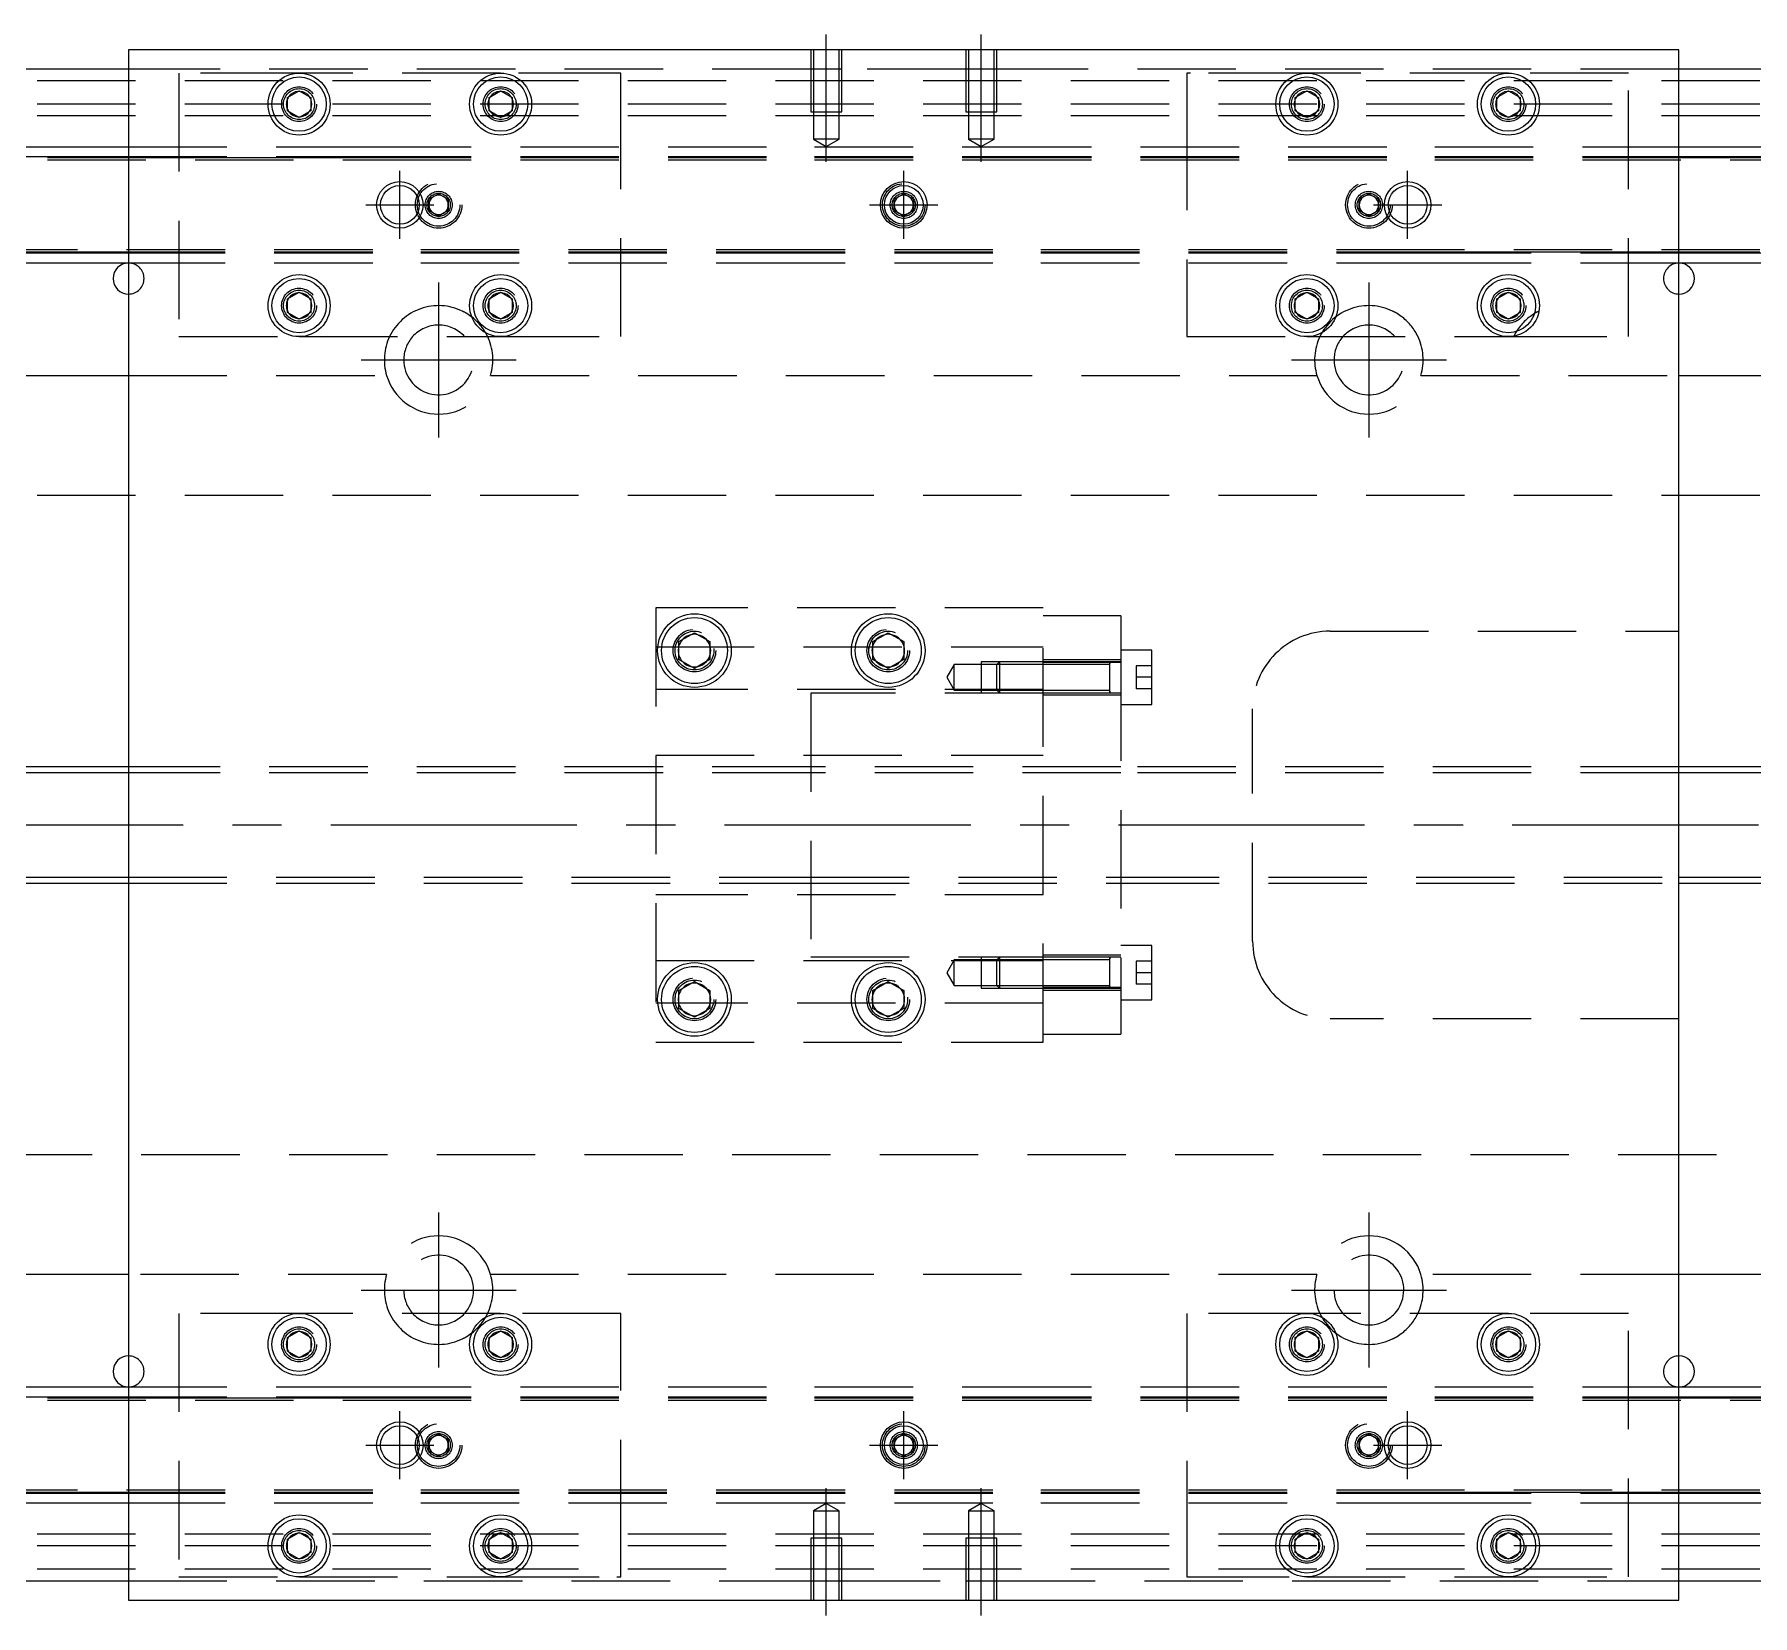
# Model space of a CAD drawing. Extents: x -14 to 891, y -280 to 102.
# Drawn here: x 207.9 to 429.5, y -102 to 102 of the extents above; entities that cross this region are included whole.
import ezdxf

# ---------------------------------------------------------------- set-up
doc = ezdxf.new("R2010")
doc.units = 0
doc.linetypes.add('CENTER', pattern=[50.8, 31.75, -6.35, 6.35, -6.35])
doc.linetypes.add('DASHED', pattern=[19.05, 12.7, -6.35])
doc.layers.get('0').update_dxf_attribs({"linetype": 'CONTINUOUS'})
doc.layers.add('CENTER', color=1, linetype='CENTER')

msp = doc.modelspace()

# ---------------------------------------------------------------- linework, layer by layer
at = {"color": 7, "linetype": 'CONTINUOUS'}
for p, q in [((420, 100), (220, 100)), ((220, 100), (220, -100)), ((420, -100), (420, 100)), ((220, 97.5), (0, 97.5)), ((640, 97.5), (420, 97.5)), ((240.5, 93.866026), (242, 94.73205)), ((240.5, 92.133974), (240.5, 93.866026)), ((242, 94.73205), (243.5, 93.866026)), ((243.5, 93.866026), (243.5, 92.133974)), ((266.5, 93.866026), (268, 94.73205)), ((266.5, 92.133974), (266.5, 93.866026)), ((268, 94.73205), (269.5, 93.866026)), ((269.5, 93.866026), (269.5, 92.133974)), ((370.5, 93.866026), (372, 94.73205)), ((370.5, 92.133974), (370.5, 93.866026)), ((372, 94.73205), (373.5, 93.866026)), ((373.5, 93.866026), (373.5, 92.133974)), ((396.5, 93.866026), (398, 94.73205)), ((396.5, 92.133974), (396.5, 93.866026)), ((398, 94.73205), (399.5, 93.866026)), ((399.5, 93.866026), (399.5, 92.133974)), ((242, 91.26795), (240.5, 92.133974)), ((243.5, 92.133974), (242, 91.26795)), ((268, 91.26795), (266.5, 92.133974)), ((269.5, 92.133974), (268, 91.26795)), ((372, 91.26795), (370.5, 92.133974)), ((373.5, 92.133974), (372, 91.26795)), ((398, 91.26795), (396.5, 92.133974)), ((399.5, 92.133974), (398, 91.26795)), ((0, 87.5), (220, 87.5)), ((420, 87.5), (640, 87.5)), ((0, 86.247728), (220, 86.247728)), ((420, 86.247728), (640, 86.247728)), ((220, 73.752272), (0, 73.752272)), ((640, 73.752272), (420, 73.752272)), ((220, 72.5), (0, 72.5)), ((640, 72.5), (420, 72.5)), ((240.5, 67.866026), (242, 68.73205)), ((242, 68.73205), (243.5, 67.866026)), ((266.5, 67.866026), (268, 68.73205)), ((268, 68.73205), (269.5, 67.866026)), ((370.5, 67.866026), (372, 68.73205)), ((372, 68.73205), (373.5, 67.866026)), ((396.5, 67.866026), (398, 68.73205)), ((398, 68.73205), (399.5, 67.866026)), ((240.5, 66.133974), (240.5, 67.866026)), ((243.5, 67.866026), (243.5, 66.133974)), ((266.5, 66.133974), (266.5, 67.866026)), ((269.5, 67.866026), (269.5, 66.133974)), ((370.5, 66.133974), (370.5, 67.866026)), ((373.5, 67.866026), (373.5, 66.133974)), ((396.5, 66.133974), (396.5, 67.866026)), ((399.5, 67.866026), (399.5, 66.133974)), ((242, 65.26795), (240.5, 66.133974)), ((243.5, 66.133974), (242, 65.26795)), ((268, 65.26795), (266.5, 66.133974)), ((269.5, 66.133974), (268, 65.26795)), ((372, 65.26795), (370.5, 66.133974)), ((373.5, 66.133974), (372, 65.26795)), ((398, 65.26795), (396.5, 66.133974)), ((399.5, 66.133974), (398, 65.26795)), ((146.708204, 58), (220, 58)), ((420, 58), (493.291796, 58)), ((291, 23.6547), (293, 24.809402)), ((293, 24.809402), (295, 23.6547)), ((316, 23.6547), (318, 24.809402)), ((318, 24.809402), (320, 23.6547)), ((291, 21.3453), (291, 23.6547)), ((295, 23.6547), (295, 21.3453)), ((316, 21.3453), (316, 23.6547)), ((320, 23.6547), (320, 21.3453)), ((293, 20.190598), (291, 21.3453)), ((295, 21.3453), (293, 20.190598)), ((318, 20.190598), (316, 21.3453)), ((320, 21.3453), (318, 20.190598)), ((346.6, 20.702558), (346.6, 21.052564)), ((346.6, 17.052554), (346.6, 17.402558)), ((220, 7.5), (40.5, 7.5)), ((590, 7.5), (420, 7.5)), ((40.5, -7.5), (220, -7.5)), ((420, -7.5), (590, -7.5)), ((346.6, -21.052564), (346.6, -17.052554)), ((291, -21.3453), (293, -20.190598)), ((291, -23.6547), (291, -21.3453)), ((293, -20.190598), (295, -21.3453)), ((295, -21.3453), (295, -23.6547)), ((316, -21.3453), (318, -20.190598)), ((316, -23.6547), (316, -21.3453)), ((318, -20.190598), (320, -21.3453)), ((320, -21.3453), (320, -23.6547)), ((346.6, -21.052564), (346.6, -21.051878)), ((293, -24.809402), (291, -23.6547)), ((295, -23.6547), (293, -24.809402)), ((318, -24.809402), (316, -23.6547)), ((320, -23.6547), (318, -24.809402)), ((220, -58), (146.708204, -58)), ((493.291796, -58), (420, -58)), ((240.5, -66.133974), (242, -65.26795)), ((240.5, -67.866026), (240.5, -66.133974)), ((242, -65.26795), (243.5, -66.133974)), ((243.5, -66.133974), (243.5, -67.866026)), ((266.5, -66.133974), (268, -65.26795)), ((266.5, -67.866026), (266.5, -66.133974)), ((268, -65.26795), (269.5, -66.133974)), ((269.5, -66.133974), (269.5, -67.866026)), ((370.5, -66.133974), (372, -65.26795)), ((370.5, -67.866026), (370.5, -66.133974)), ((372, -65.26795), (373.5, -66.133974)), ((373.5, -66.133974), (373.5, -67.866026)), ((396.5, -66.133974), (398, -65.26795)), ((396.5, -67.866026), (396.5, -66.133974)), ((398, -65.26795), (399.5, -66.133974)), ((399.5, -66.133974), (399.5, -67.866026)), ((242, -68.73205), (240.5, -67.866026)), ((243.5, -67.866026), (242, -68.73205)), ((268, -68.73205), (266.5, -67.866026)), ((269.5, -67.866026), (268, -68.73205)), ((372, -68.73205), (370.5, -67.866026)), ((373.5, -67.866026), (372, -68.73205)), ((398, -68.73205), (396.5, -67.866026)), ((399.5, -67.866026), (398, -68.73205)), ((0, -72.5), (220, -72.5)), ((420, -72.5), (640, -72.5)), ((0, -73.752272), (220, -73.752272)), ((420, -73.752272), (640, -73.752272)), ((220, -86.247728), (0, -86.247728)), ((640, -86.247728), (420, -86.247728)), ((220, -87.5), (0, -87.5)), ((640, -87.5), (420, -87.5)), ((240.5, -92.133974), (242, -91.26795)), ((240.5, -93.866026), (240.5, -92.133974)), ((242, -91.26795), (243.5, -92.133974)), ((243.5, -92.133974), (243.5, -93.866026)), ((266.5, -92.133974), (268, -91.26795)), ((266.5, -93.866026), (266.5, -92.133974)), ((268, -91.26795), (269.5, -92.133974)), ((269.5, -92.133974), (269.5, -93.866026)), ((370.5, -92.133974), (372, -91.26795)), ((370.5, -93.866026), (370.5, -92.133974)), ((372, -91.26795), (373.5, -92.133974)), ((373.5, -92.133974), (373.5, -93.866026)), ((396.5, -92.133974), (398, -91.26795)), ((396.5, -93.866026), (396.5, -92.133974)), ((398, -91.26795), (399.5, -92.133974)), ((399.5, -92.133974), (399.5, -93.866026)), ((242, -94.73205), (240.5, -93.866026)), ((243.5, -93.866026), (242, -94.73205)), ((268, -94.73205), (266.5, -93.866026)), ((269.5, -93.866026), (268, -94.73205)), ((372, -94.73205), (370.5, -93.866026)), ((373.5, -93.866026), (372, -94.73205)), ((398, -94.73205), (396.5, -93.866026)), ((399.5, -93.866026), (398, -94.73205)), ((0, -97.5), (220, -97.5)), ((420, -97.5), (640, -97.5)), ((220, -100), (420, -100))]:
    msp.add_line(p, q, dxfattribs=at)
at = {"color": 3, "linetype": 'DASHED'}
for p, q in [((308.000006, 100), (308.000006, 92)), ((308.35, 100), (308.35, 92)), ((311.65, 92), (311.65, 100)), ((311.999994, 92), (311.999994, 100)), ((328.000006, 100), (328.000006, 92)), ((328.35, 100), (328.35, 92)), ((331.65, 92), (331.65, 100)), ((331.999994, 92), (331.999994, 100)), ((640, 96), (0, 96)), ((308.000006, 97.5), (220, 97.5)), ((226.5, 97), (226.5, 63)), ((242, 97), (226.5, 97)), ((268, 97), (242, 97)), ((283.000006, 97), (268, 97)), ((283.5, 97), (283.000006, 97)), ((283.5, 92), (283.5, 97)), ((311.999994, 97.5), (308.000006, 97.5)), ((328.000006, 97.5), (311.999994, 97.5)), ((331.999994, 97.5), (328.000006, 97.5)), ((420, 97.5), (331.999994, 97.5)), ((356.5, 97), (356.5, 92)), ((356.999994, 97), (356.5, 97)), ((372, 97), (356.999994, 97)), ((398, 97), (372, 97)), ((413.5, 97), (398, 97)), ((413.5, 63), (413.5, 97)), ((243.973226, 93.326156), (244, 93)), ((269.973226, 93.326156), (270, 93)), ((370, 93), (370.023172, 93.30356)), ((396, 93), (396.030168, 93.346066)), ((640, 93), (0, 93)), ((640, 91.5), (0, 91.5)), ((283.5, 63), (283.5, 92)), ((308.000006, 92), (311.999994, 92)), ((308.35, 92), (308.35, 88.5)), ((311.65, 88.5), (311.65, 92)), ((328.000006, 92), (331.999994, 92)), ((328.35, 92), (328.35, 88.5)), ((331.65, 88.5), (331.65, 92)), ((356.5, 92), (356.5, 63)), ((220, 87.5), (251.5, 87.5)), ((251.5, 87.5), (308.5, 87.5)), ((311.65, 88.5), (308.35, 88.5)), ((308.35, 88.5), (310, 87.547372)), ((308.5, 87.5), (331.5, 87.5)), ((310, 87.547372), (311.65, 88.5)), ((331.65, 88.5), (328.35, 88.5)), ((328.35, 88.5), (330, 87.547372)), ((330, 87.547372), (331.65, 88.5)), ((331.5, 87.5), (388.5, 87.5)), ((388.5, 87.5), (420, 87.5)), ((0, 86.1147), (220, 86.1147)), ((0, 86.1), (251.5, 86.1)), ((0, 85.8), (251.5, 85.8)), ((220, 86.247728), (251.5, 86.247728)), ((220, 86.1147), (251.5, 86.1147)), ((251.5, 86.247728), (308.5, 86.247728)), ((251.5, 86.1147), (308.5, 86.1147)), ((251.5, 86.1), (308.5, 86.1)), ((251.5, 86.1), (308.5, 86.1)), ((251.5, 85.8), (308.5, 85.8)), ((251.5, 85.8), (308.5, 85.8)), ((308.5, 86.247728), (331.5, 86.247728)), ((308.5, 86.1147), (331.5, 86.1147)), ((308.5, 86.1), (331.5, 86.1)), ((308.5, 85.8), (331.5, 85.8)), ((331.5, 86.247728), (388.5, 86.247728)), ((331.5, 86.1147), (388.5, 86.1147)), ((331.5, 86.1), (388.5, 86.1)), ((331.5, 86.1), (388.5, 86.1)), ((331.5, 85.8), (388.5, 85.8)), ((331.5, 85.8), (388.5, 85.8)), ((388.5, 86.247728), (420, 86.247728)), ((388.5, 86.1147), (420, 86.1147)), ((388.5, 86.1), (640, 86.1)), ((388.5, 85.8), (640, 85.8)), ((420, 86.1147), (640, 86.1147)), ((258.75, 80.721688), (260, 81.443376)), ((258.75, 79.278312), (258.75, 80.721688)), ((260, 81.443376), (261.25, 80.721688)), ((261.25, 80.721688), (261.25, 79.278312)), ((261.477374, 80.25955), (261.5, 80)), ((318.75, 80.721688), (320, 81.443376)), ((318.75, 79.278312), (318.75, 80.721688)), ((320, 81.443376), (321.25, 80.721688)), ((321.25, 80.721688), (321.25, 79.278312)), ((321.477374, 80.25955), (321.5, 80)), ((378.75, 80.721688), (380, 81.443376)), ((378.75, 79.278312), (378.75, 80.721688)), ((380, 81.443376), (381.25, 80.721688)), ((381.25, 80.721688), (381.25, 79.278312)), ((381.477374, 80.25955), (381.5, 80)), ((260, 78.556624), (258.75, 79.278312)), ((261.25, 79.278312), (260, 78.556624)), ((320, 78.556624), (318.75, 79.278312)), ((321.25, 79.278312), (320, 78.556624)), ((380, 78.556624), (378.75, 79.278312)), ((381.25, 79.278312), (380, 78.556624)), ((251.5, 74.2), (0, 74.2)), ((251.5, 73.9), (0, 73.9)), ((220, 73.8853), (0, 73.8853)), ((251.5, 73.8853), (220, 73.8853)), ((251.5, 73.752272), (220, 73.752272)), ((308.5, 74.2), (251.5, 74.2)), ((308.5, 73.9), (251.5, 73.9)), ((308.5, 73.8853), (251.5, 73.8853)), ((308.5, 73.752272), (251.5, 73.752272)), ((331.5, 74.2), (308.5, 74.2)), ((331.5, 73.9), (308.5, 73.9)), ((331.5, 73.8853), (308.5, 73.8853)), ((331.5, 73.752272), (308.5, 73.752272)), ((388.5, 74.2), (331.5, 74.2)), ((388.5, 73.9), (331.5, 73.9)), ((388.5, 73.8853), (331.5, 73.8853)), ((388.5, 73.752272), (331.5, 73.752272)), ((640, 74.2), (388.5, 74.2)), ((640, 73.9), (388.5, 73.9)), ((420, 73.8853), (388.5, 73.8853)), ((420, 73.752272), (388.5, 73.752272)), ((640, 73.8853), (420, 73.8853)), ((251.5, 72.5), (220, 72.5)), ((308.5, 72.5), (251.5, 72.5)), ((331.5, 72.5), (308.5, 72.5)), ((388.5, 72.5), (331.5, 72.5)), ((420, 72.5), (388.5, 72.5)), ((243.973226, 67.326156), (244, 67)), ((269.973226, 67.326156), (270, 67)), ((373.973226, 67.326156), (374, 67)), ((399.973226, 67.326156), (400, 67)), ((226.5, 63), (242, 63)), ((242, 63), (268, 63)), ((268, 63), (283.5, 63)), ((356.5, 63), (372, 63)), ((372, 63), (398, 63)), ((398, 63), (413.5, 63)), ((220, 58), (253.291796, 58)), ((266.708204, 58), (373.291796, 58)), ((386.708204, 58), (420, 58)), ((640, 42.5), (12.1, 42.5)), ((288, 28), (288, -28)), ((338, 28), (288, 28)), ((338, -28), (338, 28)), ((348, 27), (338, 27)), ((348, 27), (348, 20.976176)), ((375, 25), (420, 25)), ((288, 23), (338, 23)), ((295.483582, 22.786038), (295.5, 22.5)), ((315.5, 22.5), (315.52689, 22.865682)), ((352, 22.552558), (348, 22.552558)), ((352, 15.552558), (352, 22.552558)), ((326.5, 20.702558), (325.547372, 19.052558)), ((326.5, 17.402558), (326.5, 20.702558)), ((330, 20.702558), (326.5, 20.702558)), ((330, 21.052554), (330, 17.052564)), ((332.35, 21.052554), (330, 21.052554)), ((332, 20.702558), (330, 20.702558)), ((332.35, 21.052558), (332, 20.702558)), ((332, 17.402558), (332, 20.702558)), ((338, 20.702558), (332, 20.702558)), ((338, 20.702558), (332, 20.702558)), ((332.35, 21.052558), (332.35, 17.052558)), ((338, 21.052556), (332.35, 21.052558)), ((338, 21.052554), (332.35, 21.052554)), ((348, 21.302558), (338, 21.302558)), ((346.605, 21.052558), (338, 21.052556)), ((348, 20.976176), (338, 20.976176)), ((346.6, 20.702558), (338, 20.702558)), ((348, 21.052558), (346.595, 21.052558)), ((346.6, 17.052554), (346.6, 21.052564)), ((346.6, 20.836098), (346.6, 21.052558)), ((346.6, 21.052558), (346.6, 20.835892)), ((346.6, 17.26902), (346.6, 20.836098)), ((346.6, 17.402558), (346.6, 20.702558)), ((348, 20.976176), (348, -20.976176)), ((350, 20.552558), (350, 19.052558)), ((352, 20.552558), (350, 20.552558)), ((325.547372, 19.052558), (326.5, 17.402558)), ((350, 19.052558), (350, 17.552558)), ((352, 19.052558), (350, 19.052558)), ((338, 17.5), (288, 17.5)), ((308, 17), (308, -17)), ((338, 17), (308, 17)), ((326.5, 17.402558), (330, 17.402558)), ((330, 17.402558), (332, 17.402558)), ((330, 17.052564), (332.35, 17.052564)), ((332, 17.402558), (338, 17.402558)), ((332, 17.402558), (332.35, 17.052558)), ((332, 17.402558), (338, 17.402558)), ((332.35, 17.052564), (338, 17.052564)), ((332.35, 17.052558), (338, 17.052562)), ((338, 17.402558), (346.6, 17.402558)), ((338, 17.052562), (346.605, 17.052558)), ((338, 16.802558), (348, 16.802558)), ((346.595, 17.052558), (348, 17.052558)), ((346.6, 17.269268), (346.6, 17.052558)), ((346.6, 17.052558), (346.6, 17.26902)), ((348, 15.552558), (352, 15.552558)), ((352, 17.552558), (350, 17.552558)), ((365, -15), (365, 15)), ((288, 9), (338, 9)), ((308, 7.5), (220, 7.5)), ((308, 6.75), (220, 6.75)), ((348, 7.5), (308, 7.5)), ((348, 6.75), (308, 6.75)), ((420, 7.5), (348, 7.5)), ((420, 6.75), (348, 6.75)), ((220, -6.75), (308, -6.75)), ((220, -7.5), (308, -7.5)), ((308, -6.75), (348, -6.75)), ((308, -7.5), (348, -7.5)), ((348, -6.75), (420, -6.75)), ((348, -7.5), (420, -7.5)), ((338, -9), (288, -9)), ((288, -17.5), (338, -17.5)), ((308, -17), (338, -17)), ((326.5, -17.402558), (325.547372, -19.052558)), ((326.5, -20.702558), (326.5, -17.402558)), ((330, -17.402558), (326.5, -17.402558)), ((330, -17.052564), (330, -21.052554)), ((332.35, -17.052564), (330, -17.052564)), ((332, -17.402558), (330, -17.402558)), ((332.35, -17.052558), (332, -17.402558)), ((332, -20.702558), (332, -17.402558)), ((338, -17.402558), (332, -17.402558)), ((338, -17.402558), (332, -17.402558)), ((332.35, -17.052558), (332.35, -21.052558)), ((338, -17.052562), (332.35, -17.052558)), ((338, -17.052564), (332.35, -17.052564)), ((348, -16.802558), (338, -16.802558)), ((346.605, -17.052558), (338, -17.052562)), ((346.6, -17.402558), (338, -17.402558)), ((348, -17.052558), (346.595, -17.052558)), ((346.6, -21.051878), (346.6, -17.052554)), ((346.6, -17.26902), (346.6, -17.052558)), ((346.6, -17.052558), (346.6, -17.269226)), ((346.6, -20.836098), (346.6, -17.26902)), ((352, -15.552558), (348, -15.552558)), ((350, -17.552558), (350, -19.052558)), ((352, -17.552558), (350, -17.552558)), ((352, -22.552558), (352, -15.552558)), ((325.547372, -19.052558), (326.5, -20.702558)), ((352, -19.052558), (350, -19.052558)), ((350, -19.052558), (350, -20.552558)), ((290.5, -22.5), (290.534018, -22.088984)), ((326.5, -20.702558), (330, -20.702558)), ((330, -20.702558), (332, -20.702558)), ((330, -21.052554), (332.35, -21.052554)), ((332, -20.702558), (338, -20.702558)), ((332, -20.702558), (332.35, -21.052558)), ((332, -20.702558), (338, -20.702558)), ((332.35, -21.052554), (338, -21.052554)), ((332.35, -21.052558), (338, -21.052556)), ((338, -20.702558), (346.6, -20.702558)), ((348, -20.976176), (338, -20.976176)), ((348, -20.976176), (338, -20.976176)), ((338, -21.052556), (346.605, -21.052558)), ((338, -21.302558), (348, -21.302558)), ((346.595, -21.052558), (348, -21.052558)), ((346.6, -20.83585), (346.6, -21.052558)), ((346.6, -21.052558), (346.6, -20.836098)), ((348, -20.976176), (348, -27)), ((352, -20.552558), (350, -20.552558)), ((338, -23), (288, -23)), ((320.483582, -22.213962), (320.5, -22.5)), ((348, -22.552558), (352, -22.552558)), ((420, -25), (375, -25)), ((288, -28), (338, -28)), ((338, -27), (348, -27)), ((12.1, -42.5), (640, -42.5)), ((253.291796, -58), (220, -58)), ((373.291796, -58), (266.708204, -58)), ((420, -58), (386.708204, -58)), ((226.5, -63), (226.5, -97)), ((242, -63), (226.5, -63)), ((268, -63), (242, -63)), ((283.5, -63), (268, -63)), ((283.5, -92), (283.5, -63)), ((372, -63), (356.5, -63)), ((356.5, -63), (356.5, -92)), ((398, -63), (372, -63)), ((413.5, -63), (398, -63)), ((413.5, -97), (413.5, -63)), ((243.973226, -66.673844), (244, -67)), ((266, -67), (266.023172, -66.69644)), ((370, -67), (370.023172, -66.69644)), ((396, -67), (396.030168, -66.653934)), ((220, -72.5), (251.5, -72.5)), ((251.5, -72.5), (308.5, -72.5)), ((308.5, -72.5), (331.5, -72.5)), ((331.5, -72.5), (388.5, -72.5)), ((388.5, -72.5), (420, -72.5)), ((0, -73.8853), (220, -73.8853)), ((0, -73.9), (251.5, -73.9)), ((0, -74.2), (251.5, -74.2)), ((220, -73.752272), (251.5, -73.752272)), ((220, -73.8853), (251.5, -73.8853)), ((251.5, -73.752272), (308.5, -73.752272)), ((251.5, -73.8853), (308.5, -73.8853)), ((251.5, -73.9), (308.5, -73.9)), ((251.5, -74.2), (308.5, -74.2)), ((308.5, -73.752272), (331.5, -73.752272)), ((308.5, -73.8853), (331.5, -73.8853)), ((308.5, -73.9), (331.5, -73.9)), ((308.5, -74.2), (331.5, -74.2)), ((331.5, -73.752272), (388.5, -73.752272)), ((331.5, -73.8853), (388.5, -73.8853)), ((331.5, -73.9), (388.5, -73.9)), ((331.5, -74.2), (388.5, -74.2)), ((388.5, -73.752272), (420, -73.752272)), ((388.5, -73.8853), (420, -73.8853)), ((388.5, -73.9), (640, -73.9)), ((388.5, -74.2), (640, -74.2)), ((420, -73.8853), (640, -73.8853)), ((258.75, -79.278312), (260, -78.556624)), ((258.75, -80.721688), (258.75, -79.278312)), ((260, -78.556624), (261.25, -79.278312)), ((261.25, -79.278312), (261.25, -80.721688)), ((261.477374, -79.74045), (261.5, -80)), ((318.75, -79.278312), (320, -78.556624)), ((318.75, -80.721688), (318.75, -79.278312)), ((320, -78.556624), (321.25, -79.278312)), ((321.25, -79.278312), (321.25, -80.721688)), ((321.477374, -79.74045), (321.5, -80)), ((378.75, -79.278312), (380, -78.556624)), ((378.75, -80.721688), (378.75, -79.278312)), ((380, -78.556624), (381.25, -79.278312)), ((381.25, -79.278312), (381.25, -80.721688)), ((381.477374, -79.74045), (381.5, -80)), ((260, -81.443376), (258.75, -80.721688)), ((261.25, -80.721688), (260, -81.443376)), ((320, -81.443376), (318.75, -80.721688)), ((321.25, -80.721688), (320, -81.443376)), ((380, -81.443376), (378.75, -80.721688)), ((381.25, -80.721688), (380, -81.443376)), ((251.5, -85.8), (0, -85.8)), ((251.5, -86.1), (0, -86.1)), ((220, -86.1147), (0, -86.1147)), ((251.5, -86.1147), (220, -86.1147)), ((251.5, -86.247728), (220, -86.247728)), ((308.5, -85.8), (251.5, -85.8)), ((308.5, -85.8), (251.5, -85.8)), ((308.5, -86.1), (251.5, -86.1)), ((308.5, -86.1), (251.5, -86.1)), ((308.5, -86.1147), (251.5, -86.1147)), ((308.5, -86.247728), (251.5, -86.247728)), ((331.5, -85.8), (308.5, -85.8)), ((331.5, -86.1), (308.5, -86.1)), ((331.5, -86.1147), (308.5, -86.1147)), ((331.5, -86.247728), (308.5, -86.247728)), ((388.5, -85.8), (331.5, -85.8)), ((388.5, -85.8), (331.5, -85.8)), ((388.5, -86.1), (331.5, -86.1)), ((388.5, -86.1), (331.5, -86.1)), ((388.5, -86.1147), (331.5, -86.1147)), ((388.5, -86.247728), (331.5, -86.247728)), ((640, -85.8), (388.5, -85.8)), ((640, -86.1), (388.5, -86.1)), ((420, -86.1147), (388.5, -86.1147)), ((420, -86.247728), (388.5, -86.247728)), ((640, -86.1147), (420, -86.1147)), ((251.5, -87.5), (220, -87.5)), ((308.5, -87.5), (251.5, -87.5)), ((310, -87.547372), (308.35, -88.5)), ((308.35, -88.5), (310, -88.5)), ((308.35, -88.5), (308.35, -92)), ((331.5, -87.5), (308.5, -87.5)), ((311.65, -88.5), (310, -87.547372)), ((310, -88.5), (311.65, -88.5)), ((311.65, -92), (311.65, -88.5)), ((330, -87.547372), (328.35, -88.5)), ((328.35, -88.5), (330, -88.5)), ((328.35, -88.5), (328.35, -92)), ((331.65, -88.5), (330, -87.547372)), ((330, -88.5), (331.65, -88.5)), ((388.5, -87.5), (331.5, -87.5)), ((331.65, -92), (331.65, -88.5)), ((420, -87.5), (388.5, -87.5)), ((640, -91.5), (0, -91.5)), ((640, -93), (0, -93)), ((240, -93), (240.030168, -92.653934)), ((269.973226, -92.673844), (270, -93)), ((283.5, -97), (283.5, -92)), ((311.999994, -92), (308.000006, -92)), ((308.000006, -92), (308.000006, -100)), ((308.35, -92), (308.35, -100)), ((311.65, -100), (311.65, -92)), ((311.999994, -100), (311.999994, -92)), ((331.999994, -92), (328.000006, -92)), ((328.000006, -92), (328.000006, -100)), ((328.35, -92), (328.35, -100)), ((331.65, -100), (331.65, -92)), ((331.999994, -100), (331.999994, -92)), ((356.5, -92), (356.5, -97)), ((373.973226, -92.673844), (374, -93)), ((399.973226, -92.673844), (400, -93)), ((640, -96), (0, -96)), ((220, -97.5), (308.000006, -97.5)), ((226.5, -97), (242, -97)), ((242, -97), (268, -97)), ((268, -97), (283.000006, -97)), ((283.000006, -97), (283.5, -97)), ((308.000006, -97.5), (311.999994, -97.5)), ((311.999994, -97.5), (328.000006, -97.5)), ((328.000006, -97.5), (331.999994, -97.5)), ((331.999994, -97.5), (420, -97.5)), ((356.5, -97), (356.999994, -97)), ((356.999994, -97), (372, -97)), ((372, -97), (398, -97)), ((398, -97), (413.5, -97))]:
    msp.add_line(p, q, dxfattribs=at)
at = {"color": 3, "linetype": 'CONTINUOUS'}
for p, q in [((220, 6.75), (40.5, 6.75)), ((590, 6.75), (420, 6.75)), ((40.5, -6.75), (220, -6.75)), ((420, -6.75), (590, -6.75))]:
    msp.add_line(p, q, dxfattribs=at)
at = {"color": 7, "linetype": 'CONTINUOUS'}
for centre, radius in [((242, 93), 4), ((242, 93), 3.5), ((268, 93), 4), ((268, 93), 3.5), ((372, 93), 4), ((372, 93), 3.5), ((398, 93), 4), ((398, 93), 3.5), ((255, 80), 2.5), ((320, 80), 3), ((320, 80), 2.5), ((385, 80), 2.5), ((242, 67), 4), ((268, 67), 4), ((372, 67), 4), ((398, 67), 4), ((242, 67), 3.5), ((268, 67), 3.5), ((372, 67), 3.5), ((398, 67), 3.5), ((293, 22.5), 4.75), ((293, 22.5), 4.25), ((318, 22.5), 4.75), ((318, 22.5), 4.25), ((293, -22.5), 4.75), ((293, -22.5), 4.25), ((318, -22.5), 4.75), ((318, -22.5), 4.25), ((242, -67), 4), ((242, -67), 3.5), ((268, -67), 4), ((268, -67), 3.5), ((372, -67), 4), ((372, -67), 3.5), ((398, -67), 4), ((398, -67), 3.5), ((255, -80), 2.5), ((320, -80), 3), ((320, -80), 2.5), ((385, -80), 2.5), ((242, -93), 4), ((242, -93), 3.5), ((268, -93), 4), ((268, -93), 3.5), ((372, -93), 4), ((372, -93), 3.5), ((398, -93), 4), ((398, -93), 3.5)]:
    msp.add_circle(centre, radius, dxfattribs=at)
at = {"color": 3, "linetype": 'DASHED'}
for centre, radius in [((242, 93), 2.25), ((242, 93), 2), ((268, 93), 2.25), ((268, 93), 2), ((372, 93), 2.25), ((372, 93), 2), ((398, 93), 2.25), ((398, 93), 2), ((260, 80), 3), ((260, 80), 2.75), ((320, 80), 2.75), ((380, 80), 3), ((380, 80), 2.75), ((260, 80), 1.75), ((260, 80), 1.5), ((320, 80), 1.75), ((320, 80), 1.5), ((380, 80), 1.75), ((380, 80), 1.5), ((242, 67), 2.25), ((242, 67), 2), ((268, 67), 2.25), ((268, 67), 2), ((372, 67), 2.25), ((372, 67), 2), ((398, 67), 2.25), ((398, 67), 2), ((293, 22.5), 2.75), ((293, 22.5), 2.5), ((318, 22.5), 2.75), ((318, 22.5), 2.5), ((293, -22.5), 2.75), ((318, -22.5), 2.75), ((293, -22.5), 2.5), ((318, -22.5), 2.5), ((242, -67), 2.25), ((242, -67), 2), ((268, -67), 2.25), ((268, -67), 2), ((372, -67), 2.25), ((372, -67), 2), ((398, -67), 2.25), ((398, -67), 2), ((260, -80), 3), ((260, -80), 2.75), ((320, -80), 2.75), ((380, -80), 3), ((380, -80), 2.75), ((260, -80), 1.75), ((260, -80), 1.5), ((320, -80), 1.75), ((320, -80), 1.5), ((380, -80), 1.75), ((380, -80), 1.5), ((242, -93), 2.25), ((268, -93), 2.25), ((372, -93), 2.25), ((398, -93), 2.25), ((242, -93), 2), ((268, -93), 2), ((372, -93), 2), ((398, -93), 2)]:
    msp.add_circle(centre, radius, dxfattribs=at)
at = {"color": 3, "linetype": 'CONTINUOUS'}
for centre in [(255, 80), (385, 80), (255, -80), (385, -80)]:
    msp.add_circle(centre, 3, dxfattribs=at)
at = {"color": 7, "linetype": 'CONTINUOUS'}
for centre, radius, start, end in [((242, 93), 1.65, 155.380023, 180), ((242, 93), 1.65, 144.619977, 155.380023), ((242, 93), 1.65, 95.380023, 144.619977), ((242, 93), 1.65, 84.619977, 95.380023), ((242, 93), 1.65, 35.380023, 84.619977), ((242, 93), 1.65, 24.619977, 35.380023), ((242, 93), 1.65, 335.380023, 24.619977), ((268, 93), 1.65, 155.380023, 180), ((268, 93), 1.65, 144.619977, 155.380023), ((268, 93), 1.65, 95.380023, 144.619977), ((268, 93), 1.65, 84.619977, 95.380023), ((268, 93), 1.65, 35.380023, 84.619977), ((268, 93), 1.65, 24.619977, 35.380023), ((268, 93), 1.65, 335.380023, 24.619977), ((372, 93), 1.65, 155.380023, 180), ((372, 93), 1.65, 144.619977, 155.380023), ((372, 93), 1.65, 95.380023, 144.619977), ((372, 93), 1.65, 84.619977, 95.380023), ((372, 93), 1.65, 35.380023, 84.619977), ((372, 93), 1.65, 24.619977, 35.380023), ((372, 93), 1.65, 335.380023, 24.619977), ((398, 93), 1.65, 155.380023, 180), ((398, 93), 1.65, 144.619977, 155.380023), ((398, 93), 1.65, 95.380023, 144.619977), ((398, 93), 1.65, 84.619977, 95.380023), ((398, 93), 1.65, 35.380023, 84.619977), ((398, 93), 1.65, 24.619977, 35.380023), ((398, 93), 1.65, 335.380023, 24.619977), ((242, 93), 1.65, 180, 204.619977), ((242, 93), 1.65, 204.619977, 215.380023), ((242, 93), 1.65, 215.380023, 264.619977), ((242, 93), 1.65, 264.619977, 275.380023), ((242, 93), 1.65, 275.380023, 324.619977), ((242, 93), 1.65, 324.619977, 335.380023), ((268, 93), 1.65, 180, 204.619977), ((268, 93), 1.65, 204.619977, 215.380023), ((268, 93), 1.65, 215.380023, 264.619977), ((268, 93), 1.65, 264.619977, 275.380023), ((268, 93), 1.65, 275.380023, 324.619977), ((268, 93), 1.65, 324.619977, 335.380023), ((372, 93), 1.65, 180, 204.619977), ((372, 93), 1.65, 204.619977, 215.380023), ((372, 93), 1.65, 215.380023, 264.619977), ((372, 93), 1.65, 264.619977, 275.380023), ((372, 93), 1.65, 275.380023, 324.619977), ((372, 93), 1.65, 324.619977, 335.380023), ((398, 93), 1.65, 180, 204.619977), ((398, 93), 1.65, 204.619977, 215.380023), ((398, 93), 1.65, 215.380023, 264.619977), ((398, 93), 1.65, 264.619977, 275.380023), ((398, 93), 1.65, 275.380023, 324.619977), ((398, 93), 1.65, 324.619977, 335.380023), ((260, 80), 1.25, 300, 180), ((260, 80), 1.25, 180, 240), ((320, 80), 1.25, 300, 180), ((320, 80), 1.25, 180, 240), ((380, 80), 1.25, 300, 180), ((380, 80), 1.25, 180, 240), ((260, 80), 1.25, 240, 300), ((320, 80), 1.25, 240, 300), ((380, 80), 1.25, 240, 300), ((220, 70.5), 2, 90, 270), ((420, 70.5), 2, 270, 90), ((242, 67), 1.65, 155.380023, 180), ((242, 67), 1.65, 180, 204.619977), ((242, 67), 1.65, 144.619977, 155.380023), ((242, 67), 1.65, 95.380023, 144.619977), ((242, 67), 1.65, 84.619977, 95.380023), ((242, 67), 1.65, 35.380023, 84.619977), ((242, 67), 1.65, 24.619977, 35.380023), ((242, 67), 1.65, 335.380023, 24.619977), ((268, 67), 1.65, 155.380023, 180), ((268, 67), 1.65, 180, 204.619977), ((268, 67), 1.65, 144.619977, 155.380023), ((268, 67), 1.65, 95.380023, 144.619977), ((268, 67), 1.65, 84.619977, 95.380023), ((268, 67), 1.65, 35.380023, 84.619977), ((268, 67), 1.65, 24.619977, 35.380023), ((268, 67), 1.65, 335.380023, 24.619977), ((372, 67), 1.65, 155.380023, 180), ((372, 67), 1.65, 180, 204.619977), ((372, 67), 1.65, 144.619977, 155.380023), ((372, 67), 1.65, 95.380023, 144.619977), ((372, 67), 1.65, 84.619977, 95.380023), ((372, 67), 1.65, 35.380023, 84.619977), ((372, 67), 1.65, 24.619977, 35.380023), ((372, 67), 1.65, 335.380023, 24.619977), ((398, 67), 1.65, 155.380023, 180), ((398, 67), 1.65, 180, 204.619977), ((398, 67), 1.65, 144.619977, 155.380023), ((398, 67), 1.65, 95.380023, 144.619977), ((398, 67), 1.65, 84.619977, 95.380023), ((398, 67), 1.65, 35.380023, 84.619977), ((398, 67), 1.65, 24.619977, 35.380023), ((398, 67), 1.65, 335.380023, 24.619977), ((242, 67), 1.65, 204.619977, 215.380023), ((242, 67), 1.65, 215.380023, 264.619977), ((242, 67), 1.65, 264.619977, 275.380023), ((242, 67), 1.65, 275.380023, 324.619977), ((242, 67), 1.65, 324.619977, 335.380023), ((268, 67), 1.65, 204.619977, 215.380023), ((268, 67), 1.65, 215.380023, 264.619977), ((268, 67), 1.65, 264.619977, 275.380023), ((268, 67), 1.65, 275.380023, 324.619977), ((268, 67), 1.65, 324.619977, 335.380023), ((372, 67), 1.65, 204.619977, 215.380023), ((372, 67), 1.65, 215.380023, 264.619977), ((372, 67), 1.65, 264.619977, 275.380023), ((372, 67), 1.65, 275.380023, 324.619977), ((372, 67), 1.65, 324.619977, 335.380023), ((398, 67), 1.65, 204.619977, 215.380023), ((398, 67), 1.65, 215.380023, 264.619977), ((398, 67), 1.65, 264.619977, 275.380023), ((398, 67), 1.65, 275.380023, 324.619977), ((398, 67), 1.65, 324.619977, 335.380023), ((293, 22.5), 2.1, 102.24721, 137.75279), ((293, 22.5), 2.1, 77.75279, 102.24721), ((293, 22.5), 2.1, 42.24721, 77.75279), ((318, 22.5), 2.1, 102.24721, 137.75279), ((318, 22.5), 2.1, 77.75279, 102.24721), ((318, 22.5), 2.1, 42.24721, 77.75279), ((293, 22.5), 2.1, 162.24721, 180), ((293, 22.5), 2.1, 180, 197.75279), ((293, 22.5), 2.1, 137.75279, 162.24721), ((293, 22.5), 2.1, 17.75279, 42.24721), ((293, 22.5), 2.1, 342.24721, 17.75279), ((318, 22.5), 2.1, 162.24721, 180), ((318, 22.5), 2.1, 180, 197.75279), ((318, 22.5), 2.1, 137.75279, 162.24721), ((318, 22.5), 2.1, 17.75279, 42.24721), ((318, 22.5), 2.1, 342.24721, 17.75279), ((293, 22.5), 2.1, 197.75279, 222.24721), ((293, 22.5), 2.1, 222.24721, 257.75279), ((293, 22.5), 2.1, 257.75279, 282.24721), ((293, 22.5), 2.1, 282.24721, 317.75279), ((293, 22.5), 2.1, 317.75279, 342.24721), ((318, 22.5), 2.1, 197.75279, 222.24721), ((318, 22.5), 2.1, 222.24721, 257.75279), ((318, 22.5), 2.1, 257.75279, 282.24721), ((318, 22.5), 2.1, 282.24721, 317.75279), ((318, 22.5), 2.1, 317.75279, 342.24721), ((293, -22.5), 2.1, 162.24721, 180), ((293, -22.5), 2.1, 137.75279, 162.24721), ((293, -22.5), 2.1, 102.24721, 137.75279), ((293, -22.5), 2.1, 77.75279, 102.24721), ((293, -22.5), 2.1, 42.24721, 77.75279), ((293, -22.5), 2.1, 17.75279, 42.24721), ((293, -22.5), 2.1, 342.24721, 17.75279), ((318, -22.5), 2.1, 162.24721, 180), ((318, -22.5), 2.1, 137.75279, 162.24721), ((318, -22.5), 2.1, 102.24721, 137.75279), ((318, -22.5), 2.1, 77.75279, 102.24721), ((318, -22.5), 2.1, 42.24721, 77.75279), ((318, -22.5), 2.1, 17.75279, 42.24721), ((318, -22.5), 2.1, 342.24721, 17.75279), ((293, -22.5), 2.1, 180, 197.75279), ((293, -22.5), 2.1, 197.75279, 222.24721), ((293, -22.5), 2.1, 222.24721, 257.75279), ((293, -22.5), 2.1, 282.24721, 317.75279), ((293, -22.5), 2.1, 317.75279, 342.24721), ((318, -22.5), 2.1, 180, 197.75279), ((318, -22.5), 2.1, 197.75279, 222.24721), ((318, -22.5), 2.1, 222.24721, 257.75279), ((318, -22.5), 2.1, 282.24721, 317.75279), ((318, -22.5), 2.1, 317.75279, 342.24721), ((293, -22.5), 2.1, 257.75279, 282.24721), ((318, -22.5), 2.1, 257.75279, 282.24721), ((242, -67), 1.65, 155.380023, 180), ((242, -67), 1.65, 144.619977, 155.380023), ((242, -67), 1.65, 95.380023, 144.619977), ((242, -67), 1.65, 84.619977, 95.380023), ((242, -67), 1.65, 35.380023, 84.619977), ((242, -67), 1.65, 24.619977, 35.380023), ((242, -67), 1.65, 335.380023, 24.619977), ((268, -67), 1.65, 155.380023, 180), ((268, -67), 1.65, 144.619977, 155.380023), ((268, -67), 1.65, 95.380023, 144.619977), ((268, -67), 1.65, 84.619977, 95.380023), ((268, -67), 1.65, 35.380023, 84.619977), ((268, -67), 1.65, 24.619977, 35.380023), ((268, -67), 1.65, 335.380023, 24.619977), ((372, -67), 1.65, 155.380023, 180), ((372, -67), 1.65, 144.619977, 155.380023), ((372, -67), 1.65, 95.380023, 144.619977), ((372, -67), 1.65, 84.619977, 95.380023), ((372, -67), 1.65, 35.380023, 84.619977), ((372, -67), 1.65, 24.619977, 35.380023), ((372, -67), 1.65, 335.380023, 24.619977), ((398, -67), 1.65, 155.380023, 180), ((398, -67), 1.65, 144.619977, 155.380023), ((398, -67), 1.65, 95.380023, 144.619977), ((398, -67), 1.65, 84.619977, 95.380023), ((398, -67), 1.65, 35.380023, 84.619977), ((398, -67), 1.65, 24.619977, 35.380023), ((398, -67), 1.65, 335.380023, 24.619977), ((220, -70.5), 2, 90, 270), ((242, -67), 1.65, 180, 204.619977), ((242, -67), 1.65, 204.619977, 215.380023), ((242, -67), 1.65, 215.380023, 264.619977), ((242, -67), 1.65, 264.619977, 275.380023), ((242, -67), 1.65, 275.380023, 324.619977), ((242, -67), 1.65, 324.619977, 335.380023), ((268, -67), 1.65, 180, 204.619977), ((268, -67), 1.65, 204.619977, 215.380023), ((268, -67), 1.65, 215.380023, 264.619977), ((268, -67), 1.65, 264.619977, 275.380023), ((268, -67), 1.65, 275.380023, 324.619977), ((268, -67), 1.65, 324.619977, 335.380023), ((372, -67), 1.65, 180, 204.619977), ((372, -67), 1.65, 204.619977, 215.380023), ((372, -67), 1.65, 215.380023, 264.619977), ((372, -67), 1.65, 264.619977, 275.380023), ((372, -67), 1.65, 275.380023, 324.619977), ((372, -67), 1.65, 324.619977, 335.380023), ((398, -67), 1.65, 180, 204.619977), ((398, -67), 1.65, 204.619977, 215.380023), ((398, -67), 1.65, 215.380023, 264.619977), ((398, -67), 1.65, 264.619977, 275.380023), ((398, -67), 1.65, 275.380023, 324.619977), ((398, -67), 1.65, 324.619977, 335.380023), ((420, -70.5), 2, 270, 90), ((260, -80), 1.25, 120, 180), ((260, -80), 1.25, 180, 60), ((260, -80), 1.25, 60, 120), ((320, -80), 1.25, 120, 180), ((320, -80), 1.25, 180, 60), ((320, -80), 1.25, 60, 120), ((380, -80), 1.25, 120, 180), ((380, -80), 1.25, 180, 60), ((380, -80), 1.25, 60, 120), ((242, -93), 1.65, 155.380023, 180), ((242, -93), 1.65, 180, 204.619977), ((242, -93), 1.65, 144.619977, 155.380023), ((242, -93), 1.65, 95.380023, 144.619977), ((242, -93), 1.65, 84.619977, 95.380023), ((242, -93), 1.65, 35.380023, 84.619977), ((242, -93), 1.65, 24.619977, 35.380023), ((242, -93), 1.65, 335.380023, 24.619977), ((268, -93), 1.65, 155.380023, 180), ((268, -93), 1.65, 180, 204.619977), ((268, -93), 1.65, 144.619977, 155.380023), ((268, -93), 1.65, 95.380023, 144.619977), ((268, -93), 1.65, 84.619977, 95.380023), ((268, -93), 1.65, 35.380023, 84.619977), ((268, -93), 1.65, 24.619977, 35.380023), ((268, -93), 1.65, 335.380023, 24.619977), ((372, -93), 1.65, 155.380023, 180), ((372, -93), 1.65, 180, 204.619977), ((372, -93), 1.65, 144.619977, 155.380023), ((372, -93), 1.65, 95.380023, 144.619977), ((372, -93), 1.65, 84.619977, 95.380023), ((372, -93), 1.65, 35.380023, 84.619977), ((372, -93), 1.65, 24.619977, 35.380023), ((372, -93), 1.65, 335.380023, 24.619977), ((398, -93), 1.65, 155.380023, 180), ((398, -93), 1.65, 180, 204.619977), ((398, -93), 1.65, 144.619977, 155.380023), ((398, -93), 1.65, 95.380023, 144.619977), ((398, -93), 1.65, 84.619977, 95.380023), ((398, -93), 1.65, 35.380023, 84.619977), ((398, -93), 1.65, 24.619977, 35.380023), ((398, -93), 1.65, 335.380023, 24.619977), ((242, -93), 1.65, 204.619977, 215.380023), ((242, -93), 1.65, 215.380023, 264.619977), ((242, -93), 1.65, 264.619977, 275.380023), ((242, -93), 1.65, 275.380023, 324.619977), ((242, -93), 1.65, 324.619977, 335.380023), ((268, -93), 1.65, 204.619977, 215.380023), ((268, -93), 1.65, 215.380023, 264.619977), ((268, -93), 1.65, 264.619977, 275.380023), ((268, -93), 1.65, 275.380023, 324.619977), ((268, -93), 1.65, 324.619977, 335.380023), ((372, -93), 1.65, 204.619977, 215.380023), ((372, -93), 1.65, 215.380023, 264.619977), ((372, -93), 1.65, 264.619977, 275.380023), ((372, -93), 1.65, 275.380023, 324.619977), ((372, -93), 1.65, 324.619977, 335.380023), ((398, -93), 1.65, 204.619977, 215.380023), ((398, -93), 1.65, 215.380023, 264.619977), ((398, -93), 1.65, 264.619977, 275.380023), ((398, -93), 1.65, 275.380023, 324.619977), ((398, -93), 1.65, 324.619977, 335.380023)]:
    msp.add_arc(centre, radius, start, end, dxfattribs=at)
at = {"color": 3, "linetype": 'DASHED'}
for centre, radius, start, end in [((220, 70.5), 2, 270, 90), ((420, 70.5), 2, 90, 270), ((260, 60), 7, 64.053499, 154.623066), ((380, 60), 7, 64.053499, 154.623066), ((260, 60), 4.5, 41.810315, 138.189685), ((260, 60), 7, 58.524055, 64.053499), ((260, 60), 7, 31.475945, 58.524055), ((380, 60), 4.5, 41.810315, 138.189685), ((380, 60), 7, 58.524055, 64.053499), ((380, 60), 7, 31.475945, 58.524055), ((405, 60), 7, 121.475945, 148.524055), ((405, 60), 7, 115.946501, 121.475945), ((260, 60), 7, 154.623066, 196.60155), ((260, 60), 4.5, 180, 41.810315), ((260, 60), 4.5, 138.189685, 180), ((260, 60), 7, 25.946501, 31.475945), ((260, 60), 7, 343.39845, 25.946501), ((380, 60), 7, 154.623066, 196.60155), ((380, 60), 4.5, 180, 41.810315), ((380, 60), 4.5, 138.189685, 180), ((380, 60), 7, 25.946501, 31.475945), ((380, 60), 7, 343.39845, 25.946501), ((405, 60), 7, 148.524055, 154.053499), ((260, 60), 7, 196.60155, 343.39845), ((380, 60), 7, 196.60155, 343.39845), ((375, 15), 10, 90, 180), ((375, -15), 10, 180, 270), ((260, -60), 7, 16.60155, 163.39845), ((380, -60), 7, 16.60155, 163.39845), ((260, -60), 4.5, 318.189685, 180), ((380, -60), 4.5, 318.189685, 180), ((260, -60), 7, 163.39845, 205.376934), ((260, -60), 7, 334.053499, 16.60155), ((380, -60), 7, 163.39845, 205.376934), ((380, -60), 7, 334.053499, 16.60155), ((260, -60), 4.5, 180, 221.810315), ((380, -60), 4.5, 180, 221.810315), ((260, -60), 7, 205.376934, 295.946501), ((260, -60), 4.5, 221.810315, 318.189685), ((260, -60), 7, 301.475945, 328.524055), ((260, -60), 7, 328.524055, 334.053499), ((380, -60), 7, 205.376934, 295.946501), ((380, -60), 4.5, 221.810315, 318.189685), ((380, -60), 7, 301.475945, 328.524055), ((380, -60), 7, 328.524055, 334.053499), ((260, -60), 7, 295.946501, 301.475945), ((380, -60), 7, 295.946501, 301.475945), ((220, -70.5), 2, 270, 90), ((420, -70.5), 2, 90, 270)]:
    msp.add_arc(centre, radius, start, end, dxfattribs=at)
at = {"layer": 'CENTER', "color": 1, "linetype": 'CENTER'}
for p, q in [((310, 85.547372), (310, 102)), ((330, 85.547372), (330, 102)), ((255, 75.6), (255, 84.4)), ((320, 75.6), (320, 84.4)), ((385, 75.6), (385, 84.4)), ((250.6, 80), (259.4, 80)), ((315.6, 80), (324.4, 80)), ((380.6, 80), (389.4, 80)), ((260, 70), (260, 50)), ((380, 70), (380, 50)), ((250, 60), (270, 60)), ((370, 60), (390, 60)), ((633.445, 0), (-13.795, 0)), ((260, -50), (260, -70)), ((380, -50), (380, -70)), ((250, -60), (270, -60)), ((370, -60), (390, -60)), ((255, -84.4), (255, -75.6)), ((320, -84.4), (320, -75.6)), ((385, -84.4), (385, -75.6)), ((250.6, -80), (259.4, -80)), ((315.6, -80), (324.4, -80)), ((380.6, -80), (389.4, -80)), ((310, -102), (310, -85.547372)), ((330, -102), (330, -85.547372))]:
    msp.add_line(p, q, dxfattribs=at)

doc.saveas('drawing.dxf')
